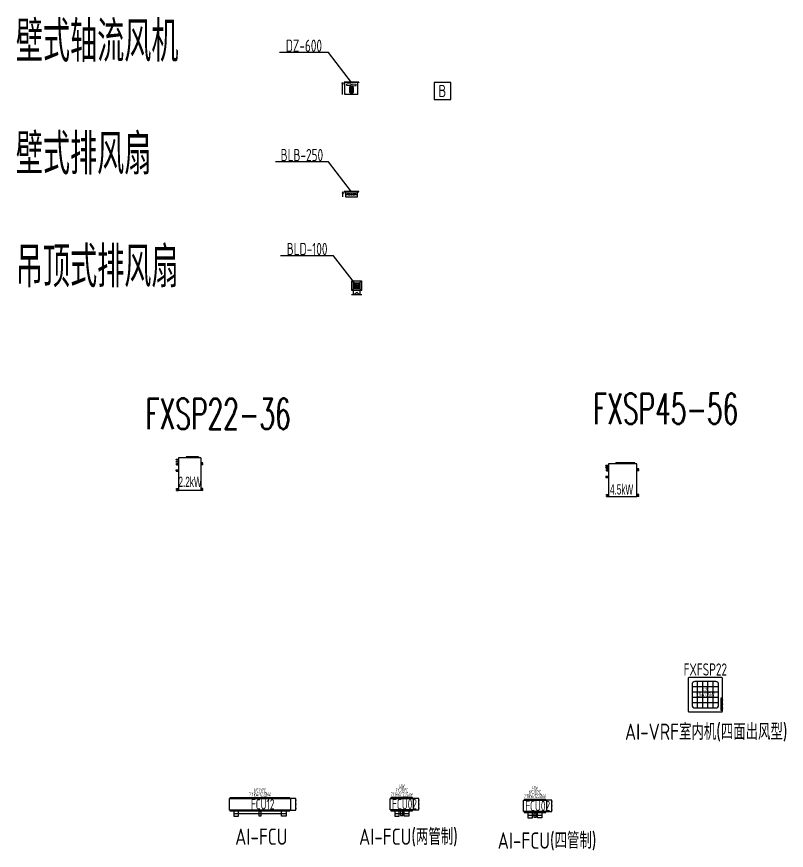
# Model space of a CAD drawing. Header units: millimetres. Extents: x -1040173 to 349982, y -145921 to 298175.
# Drawn here: x -371911 to -353030, y 133714 to 154166 of the extents above; entities that cross this region are included whole.
import ezdxf
from ezdxf.enums import TextEntityAlignment as Align

# ---------------------------------------------------------------- set-up
doc = ezdxf.new("R2010")
doc.units = ezdxf.units.MM
doc.header["$LTSCALE"] = 500
doc.header["$MEASUREMENT"] = 0
doc.linetypes.add('DASH', pattern=[0.35, 0.25, -0.1])
doc.linetypes.add('HIDDEN2', pattern=[0.1875, 0.125, -0.0625])
doc.layers.get('0').update_dxf_attribs({"color": 255, "linetype": 'CONTINUOUS'})
doc.layers.get('DEFPOINTS').update_dxf_attribs({"linetype": 'CONTINUOUS'})
doc.layers.add('AI-注释', color=6, linetype='CONTINUOUS', plot=False)
for name, color, linetype in [('E-FAS-DEVC', 3, 'CONTINUOUS'), ('E-POWR-EQPM', 3, 'CONTINUOUS'), ('E-UNIV-EL', 140, 'CONTINUOUS'), ('h-papp-valv', 3, 'CONTINUOUS'), ('H-PIPE-DIMS', 7, 'CONTINUOUS'), ('M-A-TEXT', 3, 'CONTINUOUS')]:
    doc.layers.add(name, color=color, linetype=linetype)
doc.styles.add('K-KHZ', font='tj03-romand1.shx', dxfattribs={"width": 0.8, "bigfont": 'tjkts.shx'})
doc.styles.add('M-TEXT1', font='tj-romans1.shx', dxfattribs={"width": 0.7, "bigfont": 'tj-hztxt1.shx'})
doc.styles.add('TH-STYLE3', font='tssdeng.shx', dxfattribs={"width": 0.7, "bigfont": 'tssdchn.shx'})

# ---------------------------------------------------------------- blocks, each defined once
blk = doc.blocks.new('*U626')
at = {"color": 94}
for p, q in [((-1.95, -3.25), (-1.95, 3.25)), ((-0.65, -3.25), (-0.65, 3.25)), ((0.65, -3.25), (0.65, 3.25)), ((1.95, -3.25), (1.95, 3.25)), ((3.25, 1.95), (-3.25, 1.95)), ((3.25, 0.65), (-3.25, 0.65)), ((3.25, -0.65), (-3.25, -0.65)), ((3.25, -1.95), (-3.25, -1.95))]:
    blk.add_line(p, q, dxfattribs=at)
blk.add_lwpolyline([(-4.02, -4.2), (4.02, -4.2, 0.414214), (4.2, -4.02), (4.2, 4.02, 0.414214), (4.02, 4.2), (-4.02, 4.2, 0.414214), (-4.2, 4.02), (-4.2, -4.02, 0.414214)], format="xyb", close=True)
blk.add_lwpolyline([(-2.54, -3.25), (2.54, -3.25, 0.414214), (3.25, -2.54), (3.25, 2.54, 0.414214), (2.54, 3.25), (-2.54, 3.25, 0.414214), (-3.25, 2.54), (-3.25, -2.54, 0.414214)], format="xyb", close=True, dxfattribs=at)
at = {"linetype": 'DASH'}
blk.add_lwpolyline([(4.2, -3.8), (4.2, -0.8), (3.8, -0.8), (3.8, -3.8)], close=True, dxfattribs=at)
for p in [(4.2, -1.3), (4.2, -2.3), (4.2, -3.3)]:
    blk.add_point(p)
at = {"layer": 'DEFPOINTS', "color": 3, "style": 'TH-STYLE3', "width": 0.7}
blk.add_attdef('设备编号', text='', height=3, dxfattribs=at).set_placement((0, 6.2), align=Align.MIDDLE)
at = {"layer": 'DEFPOINTS', "color": 6, "style": 'TH-STYLE3', "width": 0.5}
for tag, p in [('设备电量', (0, 1.5)), ('制冷量/制热量', (0, 0))]:
    blk.add_attdef(tag, text='', height=1, dxfattribs=at).set_placement(p, align=Align.MIDDLE)
blk = doc.blocks.new('*U633')
blk.add_line((-1.82, -3.88), (1.82, -3.88))
for points in [[(-2.67, -0.19), (2.67, -0.19), (2.67, 0), (-2.67, 0)], [(-2.83, -0.19), (2.82, -0.19), (2.82, -3.02), (-2.83, -3.02)], [(2.82, -3.02), (4.17, -3.02), (4.17, -0.19), (2.82, -0.19)], [(-2.67, -3.21), (2.67, -3.21), (2.67, -3.02), (-2.67, -3.02)], [(-1.73, -4.56), (-0.62, -4.56), (-0.62, -3.21), (-1.73, -3.21)], [(-0.3, -4.41), (0.3, -4.41), (0.3, -3.36), (-0.3, -3.36)], [(1.73, -4.56), (0.62, -4.56), (0.62, -3.21), (1.73, -3.21)]]:
    blk.add_lwpolyline(points, close=True)
for p in [(4.17, -0.61), (4.17, -1.6), (4.17, -2.6)]:
    blk.add_point(p)
at = {"layer": 'DEFPOINTS', "color": 6, "style": 'TH-STYLE3', "width": 0.5}
for tag, p in [('冷水温差/热水温差', (0, 1.8)), ('设备电量', (0, 2.8)), ('制冷量/制热量', (0, 0.8))]:
    blk.add_attdef(tag, text='', height=1, dxfattribs=at).set_placement(p, align=Align.MIDDLE)
at = {"layer": 'DEFPOINTS', "color": 3, "style": 'TH-STYLE3', "width": 0.7}
blk.add_attdef('设备编号', text='', height=2.5, dxfattribs=at).set_placement((0.67, -1.6), align=Align.MIDDLE)
blk = doc.blocks.new('*U634')
blk.add_line((-1.82, -3.88), (1.82, -3.88))
for points in [[(-2.67, -0.19), (2.67, -0.19), (2.67, 0), (-2.67, 0)], [(-2.83, -0.19), (2.82, -0.19), (2.82, -3.02), (-2.83, -3.02)], [(2.82, -3.02), (4.17, -3.02), (4.17, -0.19), (2.82, -0.19)], [(-2.67, -3.21), (2.67, -3.21), (2.67, -3.02), (-2.67, -3.02)], [(-1.73, -4.56), (-0.62, -4.56), (-0.62, -3.21), (-1.73, -3.21)], [(-0.3, -4.41), (0.3, -4.41), (0.3, -3.36), (-0.3, -3.36)], [(1.73, -4.56), (0.62, -4.56), (0.62, -3.21), (1.73, -3.21)]]:
    blk.add_lwpolyline(points, close=True)
for p in [(4.17, -0.61), (4.17, -1.6), (4.17, -2.6)]:
    blk.add_point(p)
at = {"layer": 'DEFPOINTS', "color": 6, "style": 'TH-STYLE3', "width": 0.5}
for tag, p in [('冷水温差/热水温差', (0, 1.8)), ('设备电量', (0, 2.8)), ('制冷量/制热量', (0, 0.8))]:
    blk.add_attdef(tag, text='', height=1, dxfattribs=at).set_placement(p, align=Align.MIDDLE)
at = {"layer": 'DEFPOINTS', "color": 3, "style": 'TH-STYLE3', "width": 0.7}
blk.add_attdef('设备编号', text='', height=2.5, dxfattribs=at).set_placement((0.67, -1.6), align=Align.MIDDLE)
blk = doc.blocks.new('*U632')
blk.add_line((-6.5, -3.88), (6.5, -3.88))
for points in [[(-7.35, -0.19), (7.35, -0.19), (7.35, 0), (-7.35, 0)], [(-7.5, -0.19), (7.5, -0.19), (7.5, -3.02), (-7.5, -3.02)], [(7.5, -3.02), (8.84, -3.02), (8.84, -0.19), (7.5, -0.19)], [(-7.35, -3.21), (7.35, -3.21), (7.35, -3.02), (-7.35, -3.02)], [(-6.4, -4.56), (-5.3, -4.56), (-5.3, -3.21), (-6.4, -3.21)], [(-0.3, -4.41), (0.3, -4.41), (0.3, -3.36), (-0.3, -3.36)], [(6.4, -4.56), (5.3, -4.56), (5.3, -3.21), (6.4, -3.21)]]:
    blk.add_lwpolyline(points, close=True)
for p in [(8.84, -0.61), (8.84, -1.6), (8.84, -2.6)]:
    blk.add_point(p)
at = {"layer": 'DEFPOINTS', "color": 3, "style": 'TH-STYLE3', "width": 0.7}
blk.add_text('FCU12', height=2.5, dxfattribs=at).set_placement((0.67, -1.6), align=Align.MIDDLE)
at = {"layer": 'DEFPOINTS', "color": 6, "style": 'TH-STYLE3', "width": 0.5}
for tag, p in [('冷水温差/热水温差', (0, 1.8)), ('制冷量/制热量', (0, 0.8))]:
    blk.add_attdef(tag, text='', height=1, dxfattribs=at).set_placement(p, align=Align.MIDDLE)
blk = doc.blocks.new('E-BVRV010')
for p, q in [((4.95, 8.25), (1.85, 8.25)), ((1.85, 8.25), (1.85, 8)), ((4.95, 8.25), (4.95, 8)), ((-0.66, 7.55), (-0.51, 7.55)), ((-0.64, 7.09), (-0.53, 7.09)), ((0, 7.61), (-0.6, 7.61)), ((-0.6, 7.49), (-0.6, 7.61)), ((0, 7.49), (-0.6, 7.49)), ((0, 7.12), (-0.6, 7.12)), ((-0.6, 7.06), (-0.6, 7.12)), ((0, 7.06), (-0.6, 7.06)), ((-0.5, 6.8), (0, 6.8)), ((-0.5, 6.63), (-0.5, 6.8)), ((-0.25, 6.63), (-0.5, 6.63)), ((-0.5, 6.3), (-0.5, 6.47)), ((-0.25, 6.47), (-0.5, 6.47)), ((-0.5, 6.3), (0, 6.3)), ((5.5, 8), (0, 8)), ((0, 8), (0, 0)), ((5.5, 8), (5.5, 0)), ((6, 6.8), (5.5, 6.8)), ((6, 6.3), (5.5, 6.3)), ((5.75, 6.63), (6, 6.63)), ((5.75, 6.47), (6, 6.47)), ((6, 6.63), (6, 6.8)), ((6, 6.3), (6, 6.47)), ((-0.3, 4.85), (-0.7, 4.85)), ((-0.6, 5.01), (-0.6, 4.69)), ((-0.6, 5.01), (0, 5.01)), ((-0.6, 4.69), (0, 4.69)), ((-0.5, 0.5), (0, 0.5)), ((-0.5, 0.33), (-0.5, 0.5)), ((-0.25, 0.33), (-0.5, 0.33)), ((-0.5, 0), (-0.5, 0.17)), ((-0.25, 0.17), (-0.5, 0.17)), ((-0.5, 0), (0, 0)), ((5.5, 0), (0, 0)), ((6, 0.5), (5.5, 0.5)), ((6, 0), (5.5, 0)), ((5.75, 0.33), (6, 0.33)), ((5.75, 0.17), (6, 0.17)), ((6, 0.33), (6, 0.5)), ((6, 0), (6, 0.17))]:
    blk.add_line(p, q)
for centre in [(1.9, 8.12), (3.4, 8.12), (4.9, 8.12)]:
    blk.add_circle(centre, 0.0235)
for centre, start, end in [((-0.25, 6.55), 270, 90), ((5.75, 6.55), 90, 270), ((-0.25, 0.25), 270, 90), ((5.75, 0.25), 90, 270)]:
    blk.add_arc(centre, 0.0833, start, end)
at = {"layer": 'DEFPOINTS', "style": 'K-KHZ', "width": 0.6, "flags": 4}
blk.add_attdef('Q', (0, 0.85), '', height=2.5, dxfattribs=at)
blk = doc.blocks.new('E-BVRV011')
for p, q in [((6.45, 8.25), (1.85, 8.25)), ((1.85, 8), (1.85, 8.25)), ((6.45, 8), (6.45, 8.25)), ((-0.66, 7.55), (-0.51, 7.55)), ((-0.64, 7.09), (-0.53, 7.09)), ((0, 7.61), (-0.6, 7.61)), ((-0.6, 7.49), (-0.6, 7.61)), ((0, 7.49), (-0.6, 7.49)), ((0, 7.12), (-0.6, 7.12)), ((-0.6, 7.06), (-0.6, 7.12)), ((0, 7.06), (-0.6, 7.06)), ((-0.5, 6.8), (0, 6.8)), ((-0.5, 6.63), (-0.5, 6.8)), ((-0.25, 6.63), (-0.5, 6.63)), ((-0.5, 6.3), (-0.5, 6.47)), ((-0.25, 6.47), (-0.5, 6.47)), ((-0.5, 6.3), (0, 6.3)), ((7, 8), (0, 8)), ((0, 8), (0, 0)), ((7, 0), (7, 8)), ((7.5, 6.8), (7, 6.8)), ((7.5, 6.3), (7, 6.3)), ((7.25, 6.63), (7.5, 6.63)), ((7.25, 6.47), (7.5, 6.47)), ((7.5, 6.63), (7.5, 6.8)), ((7.5, 6.3), (7.5, 6.47)), ((-0.3, 4.85), (-0.7, 4.85)), ((-0.6, 5.01), (-0.6, 4.69)), ((-0.6, 5.01), (0, 5.01)), ((-0.6, 4.69), (0, 4.69)), ((-0.5, 0.5), (0, 0.5)), ((-0.5, 0.33), (-0.5, 0.5)), ((-0.25, 0.33), (-0.5, 0.33)), ((-0.5, 0), (-0.5, 0.17)), ((-0.25, 0.17), (-0.5, 0.17)), ((-0.5, 0), (0, 0)), ((0, 0), (7, 0)), ((7.5, 0.5), (7, 0.5)), ((7.5, 0), (7, 0)), ((7.25, 0.33), (7.5, 0.33)), ((7.25, 0.17), (7.5, 0.17)), ((7.5, 0.33), (7.5, 0.5)), ((7.5, 0), (7.5, 0.17))]:
    blk.add_line(p, q)
for centre in [(2.2, 8.12), (2.85, 8.12), (3.5, 8.12), (4.15, 8.12), (4.8, 8.12), (5.45, 8.12), (6.1, 8.12)]:
    blk.add_circle(centre, 0.0235)
for centre, start, end in [((-0.25, 6.55), 270, 90), ((7.25, 6.55), 90, 270), ((-0.25, 0.25), 270, 90), ((7.25, 0.25), 90, 270)]:
    blk.add_arc(centre, 0.0833, start, end)
at = {"layer": 'DEFPOINTS', "style": 'K-KHZ', "width": 0.6, "flags": 4}
blk.add_attdef('Q', (0.39, 0.5), '', height=2.5, dxfattribs=at)
blk = doc.blocks.new('*U629')
for p, q in [((-2.19, 0), (-2.34, -0.42)), ((-2.19, -2.95), (-2.19, 0)), ((-2.19, 0), (-2.05, -0.42)), ((1.83, 0.1), (-1.83, 0.1)), ((-1.83, 0.1), (-1.83, 0)), ((1.83, 0), (-1.83, 0)), ((-1.6, -2.95), (-1.6, 0)), ((1.83, 0.1), (1.83, 0)), ((1.6, -2.95), (1.6, 0)), ((1.6, -2.95), (-1.6, -2.95))]:
    blk.add_line(p, q)
at = {"layer": 'DEFPOINTS'}
for p, q in [((-5.66, 7.32), (-17.66, 7.32)), ((0, 0), (-5.66, 7.32))]:
    blk.add_line(p, q, dxfattribs=at)
at = {"layer": 'E-UNIV-EL'}
for p, q in [((-0.19, -0.33), (-1.15, -0.39)), ((-1.15, -0.74), (-1.15, -0.39)), ((-0.18, -0.82), (-1.15, -0.74)), ((-0.48, -1.31), (0.48, -1.31)), ((-0.4, -2.2), (-0.4, -1.31)), ((-0.39, -1.19), (-0.39, -1.05)), ((-0.34, -1), (0.34, -1)), ((-0.23, -2.2), (-0.23, -1.31)), ((-0.19, -0.33), (-0.19, -0.48)), ((-0.19, -0.48), (0.19, -0.48)), ((-0.18, -1), (-0.18, -0.82)), ((0, -2.2), (0, -1.31)), ((0.18, -0.82), (1.15, -0.74)), ((0.18, -1), (0.18, -0.82)), ((0.19, -0.33), (1.15, -0.39)), ((0.19, -0.33), (0.19, -0.48)), ((0.23, -2.2), (0.23, -1.31)), ((0.39, -1.19), (0.39, -1.05)), ((0.4, -2.2), (0.4, -1.31)), ((1.15, -0.74), (1.15, -0.39)), ((-0.48, -2.2), (0.48, -2.2)), ((-0.28, -2.52), (-0.28, -2.57)), ((-0.28, -2.57), (0.28, -2.57)), ((0.28, -2.52), (0.28, -2.57))]:
    blk.add_line(p, q, dxfattribs=at)
blk.add_lwpolyline([(-0.28, -2.52), (0.28, -2.52, 0.414214), (0.48, -2.33), (0.48, -1.26, 0.414214), (0.41, -1.19), (-0.41, -1.19, 0.414214), (-0.48, -1.26), (-0.48, -2.33, 0.414214)], format="xyb", close=True, dxfattribs=at)
for centre, start, end in [((-0.34, -1.05), 89.9999, 180), ((0.34, -1.05), 0, 89.9999)]:
    blk.add_arc(centre, 0.05, start, end, dxfattribs=at)
at = {"layer": 'DEFPOINTS', "style": 'TH-STYLE3', "width": 0.7}
blk.add_attdef('设备编号', text='', height=3, dxfattribs=at).set_placement((-11.66, 7.52), align=Align.CENTER)
blk = doc.blocks.new('*U630')
for p, q in [((-2.12, 0), (-2.27, -0.42)), ((-2.12, -1.2), (-2.12, 0)), ((-2.12, 0), (-1.98, -0.42))]:
    blk.add_line(p, q)
for points in [[(-1.82, 0), (1.82, 0), (1.82, 0.1), (-1.82, 0.1)], [(-1.5, -1.2), (1.5, -1.2), (1.5, 0), (-1.5, 0)]]:
    blk.add_lwpolyline(points, close=True)
at = {"layer": 'DEFPOINTS'}
for p, q in [((-5.66, 7.32), (-18.66, 7.32)), ((0, 0), (-5.66, 7.32))]:
    blk.add_line(p, q, dxfattribs=at)
at = {"layer": 'E-UNIV-EL'}
blk.add_lwpolyline([(-0.12, -0.72), (0.13, -0.72), (0.13, -0.47), (-0.12, -0.47)], close=True, dxfattribs=at)
for centre, radius, start, end in [((-1.33, -0.6), 0.0436, 115.3781, 244.6219), ((-0.68, -3.56), 3.07, 79.5445, 102.557), ((-0.68, 2.36), 3.07, 257.443, 280.4555), ((0.68, -3.56), 3.07, 77.4431, 100.4552), ((0.68, 2.36), 3.07, 259.5448, 282.5569), ((1.33, -0.6), 0.0436, 295.3781, 64.6219)]:
    blk.add_arc(centre, radius, start, end, dxfattribs=at)
at = {"layer": 'DEFPOINTS', "style": 'TH-STYLE3', "width": 0.7}
blk.add_attdef('设备编号', text='', height=3, dxfattribs=at).set_placement((-12.16, 7.52), align=Align.CENTER)
blk = doc.blocks.new('E-BFAN012')
at = {"color": 94}
for p, q in [((-0.45, 0.45), (-1.2, 1.2)), ((0, 0), (0, 0)), ((0.45, 0.45), (1.2, 1.2)), ((-0.45, -0.45), (-1.2, -1.2)), ((1.2, -1.2), (0.45, -0.45))]:
    blk.add_line(p, q, dxfattribs=at)
at = {"color": 3, "linetype": 'HIDDEN2', "ltscale": 0.2}
for p in [(-0.53, -2.08), (0.53, -2.08)]:
    blk.add_line(p, (0, -1.55), dxfattribs=at)
at = {"color": 3}
blk.add_line((1.25, -2.2), (-1.25, -2.2), dxfattribs=at)
blk.add_lwpolyline([(1.2, -1.2), (-1.2, -1.2), (-1.2, 1.2), (1.2, 1.2)], close=True)
at = {"color": 94}
for points in [[(0.75, -0.75), (-0.75, -0.75), (-0.75, 0.75), (0.75, 0.75)], [(0.45, -0.45), (-0.45, -0.45), (-0.45, 0.45), (0.45, 0.45)], [(0.15, -0.15), (-0.15, -0.15), (-0.15, 0.15), (0.15, 0.15)]]:
    blk.add_lwpolyline(points, close=True, dxfattribs=at)
for points in [[(-0.75, -2.2), (-0.75, -1.2)], [(0.75, -1.2), (0.75, -2.2)]]:
    blk.add_lwpolyline(points)
at = {"layer": 'DEFPOINTS'}
for p, q in [((-5.66, 7.32), (-18.66, 7.32)), ((0, 0), (-5.66, 7.32))]:
    blk.add_line(p, q, dxfattribs=at)
at = {"layer": 'DEFPOINTS', "style": 'TH-STYLE3', "width": 0.7}
blk.add_attdef('设备编号', text='', height=3, dxfattribs=at).set_placement((-12.16, 7.52), align=Align.CENTER)
blk = doc.blocks.new('手动执行机构')
at = {"layer": 'h-papp-valv'}
blk.add_lwpolyline([(-2.05, -2.05), (2.05, -2.05), (2.05, 2.05), (-2.05, 2.05)], close=True, dxfattribs=at)
at = {"layer": 'H-PIPE-DIMS', "style": 'TH-STYLE3', "width": 0.8}
blk.add_text('B', height=3, rotation=0, dxfattribs=at).set_placement((0, 0), align=Align.MIDDLE_CENTER)

msp = doc.modelspace()

# ---------------------------------------------------------------- block references
at = {"layer": 'E-FAS-DEVC', "xscale": 100, "yscale": 100, "zscale": 100}
msp.add_blockref('手动执行机构', (-361468, 152343), dxfattribs=at)
at = {"layer": 'E-POWR-EQPM', "xscale": 100, "yscale": 100, "zscale": 100}
for name, p, values in [('*U629', (-363698, 152551), {'设备编号': 'DZ-600'}), ('*U630', (-363698, 149869), {'设备编号': 'BLB-250'}), ('E-BFAN012', (-363570, 147565), {'设备编号': 'BLD-100'}), ('*U626', (-355017, 137531), {'设备编号': 'FXFSP22', '设备电量': '53W', '制冷量/制热量': '2.2kW/2.5kW'}), ('*U632', (-365943, 135004), {'制冷量/制热量': '7.11kW/12.22kW', '冷水温差/热水温差': '6℃/10℃'}), ('*U633', (-362464, 135007), {'制冷量/制热量': '7.11kW/12.22kW', '冷水温差/热水温差': '6℃/10℃', '设备编号': 'FCU02', '设备电量': '41W'}), ('*U634', (-359198, 134965), {'制冷量/制热量': '7.11kW/12.22kW', '冷水温差/热水温差': '6℃/10℃', '设备编号': 'FCU02', '设备电量': '41W'})]:
    msp.add_blockref(name, p, dxfattribs=at).add_auto_attribs(values)
at = {"layer": 'E-POWR-EQPM'}
ref = msp.add_blockref('E-BVRV010', (-367942, 142544), dxfattribs=dict(at, xscale=100, yscale=100, zscale=100))
ref.add_attrib('Q', '2.2kW', (-367942, 142629), dxfattribs={"layer": 'DEFPOINTS', "height": 250, "style": 'K-KHZ', "width": 0.6})
ref = msp.add_blockref('E-BVRV011', (-357395, 142392), dxfattribs=dict(at, xscale=100, yscale=100, zscale=100))
ref.add_attrib('Q', '4.5kW', (-357356, 142442), dxfattribs={"layer": 'DEFPOINTS', "height": 250, "style": 'K-KHZ', "width": 0.6})

# ---------------------------------------------------------------- texts
at = {"style": 'TH-STYLE3', "width": 0.8}
for s, p in [('AI-VRF室内机(四面出风型)', (-356989, 136423)), ('AI-FCU', (-366551, 133848)), ('AI-FCU(两管制)', (-363512, 133848)), ('AI-FCU(四管制)', (-360111, 133753))]:
    msp.add_text(s, height=400, dxfattribs=at).set_placement(p)
at = {"layer": 'AI-注释', "color": 1, "style": 'TH-STYLE3', "width": 0.7}
for s, p in [('壁式轴流风机', (-371932, 153057)), ('壁式排风扇', (-371932, 150294)), ('吊顶式排风扇', (-371932, 147527))]:
    msp.add_text(s, height=1000, dxfattribs=at).set_placement(p)
at = {"layer": 'M-A-TEXT', "style": 'M-TEXT1', "width": 0.6}
for s, p in [('FXSP45-56', (-357775, 144173, 0)), ('FXSP22-36', (-368755, 144046, 0))]:
    msp.add_text(s, height=750, dxfattribs=at).set_placement(p)

doc.saveas('drawing.dxf')
